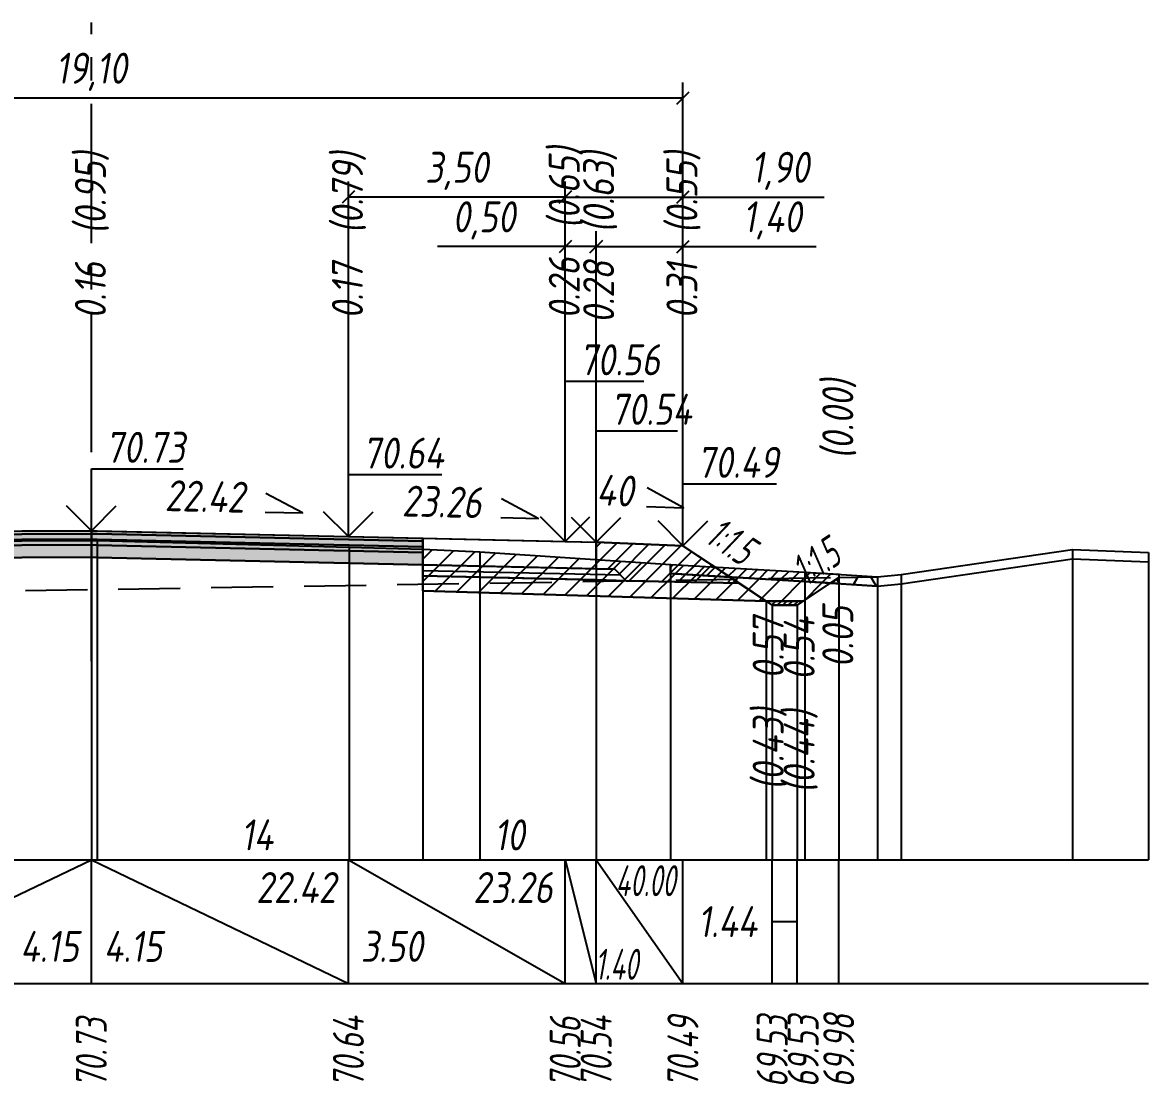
# Model space of a CAD drawing. Extents: x -717 to 1451, y -133302 to 233.
# Drawn here: x 155.4 to 246.3, y -7653.2 to -7567.4 of the extents above; entities that cross this region are included whole.
import ezdxf
from ezdxf.enums import TextEntityAlignment as Align

# ---------------------------------------------------------------- set-up
doc = ezdxf.new("R2010")
doc.units = 0
doc.linetypes.add('осевая2', pattern=[1.125, 0.75, -0.125, 0.125, -0.125])
doc.linetypes.add('штриховая', pattern=[0.75, 0.5, -0.25])
for name, color, linetype in [('Интерполированный поперечник', 2, 'Continuous'), ('Код_514', 1, 'Continuous'), ('Контур_0', 7, 'Continuous'), ('Контур_2521', 7, 'Continuous'), ('Контур_2564', 7, 'Continuous'), ('Контур_2660', 7, 'Continuous'), ('Контур_2665', 7, 'Continuous'), ('Контур_400', 7, 'Continuous'), ('Контур_508', 7, 'Continuous'), ('Контур_512', 7, 'Continuous'), ('Контур_513', 7, 'Continuous'), ('Контур_818', 7, 'Continuous'), ('Красный поперечник', 1, 'Continuous'), ('Объём_2501', 7, 'Continuous'), ('Объём_2564', 7, 'Continuous'), ('Объём_2650', 7, 'Continuous'), ('Объём_2660', 7, 'Continuous'), ('Объём_2661', 7, 'Continuous'), ('Объём_2662', 7, 'Continuous'), ('Объём_2663', 7, 'Continuous'), ('Объём_2664', 7, 'Continuous'), ('Объём_2665', 7, 'Continuous'), ('Объём_2666', 7, 'Continuous'), ('Объём_2667', 7, 'Continuous'), ('Объём_2668', 7, 'Continuous'), ('Объём_2669', 7, 'Continuous'), ('Объём_2675', 7, 'Continuous'), ('Объём_2753', 7, 'Continuous'), ('Ось', 1, 'осевая2'), ('Откосы', 7, 'Continuous'), ('Отметки покрытия', 7, 'Continuous'), ('Рабочие отметки', 7, 'Continuous'), ('Рабочие отметки доп.', 7, 'Continuous'), ('Слои выравнивания', 7, 'Continuous'), ('Таблица', 7, 'Continuous'), ('Уклоны проезжей части', 7, 'Continuous'), ('Черный поперечник', 3, 'Continuous')]:
    doc.layers.add(name, color=color, linetype=linetype)
for name, color, linetype, true_color in [('Контур_2540', 2, 'Continuous', 0xffff00), ('Контур_2560', 2, 'Continuous', 0xffff00), ('Контур_2561', 7, 'Continuous', 0xff8040), ('Контур_2562', 3, 'Continuous', 0x00ff00), ('Контур_2563', 7, 'Continuous', 0xff8000), ('Контур_2570', 7, 'Continuous', 0x80ff00), ('Контур_2725', 7, 'Continuous', 0x323232), ('Контур_2736', 4, 'Continuous', 0x00ffff), ('Контур_2737', 4, 'Continuous', 0x00ffff), ('Контур_2738', 4, 'Continuous', 0x00ffff), ('Контур_2739', 4, 'Continuous', 0x00ffff), ('Контур_2741', 4, 'Continuous', 0x00ffff), ('Контур_2742', 4, 'Continuous', 0x00ffff), ('Контур_2743', 4, 'Continuous', 0x00ffff), ('Контур_2744', 7, 'Continuous', 0xa4ffff), ('Контур_2745', 7, 'Continuous', 0xa4ffff), ('Контур_2747', 4, 'Continuous', 0x00ffff), ('Контур_2748', 4, 'Continuous', 0x00ffff), ('Контур_2749', 4, 'Continuous', 0x00ffff), ('Контур_2750', 4, 'Continuous', 0x00ffff), ('Контур_2751', 4, 'Continuous', 0x00ffff), ('Контур_2752', 4, 'Continuous', 0x00ffff), ('Контур_2760', 7, 'Continuous', 0x323232), ('Контур_2761', 7, 'Continuous', 0x323232), ('Контур_2762', 7, 'Continuous', 0x323232), ('Контур_2763', 7, 'Continuous', 0x323232), ('Контур_402', 7, 'Continuous', 0xff6464), ('Контур_703', 4, 'Continuous', 0x00ffff), ('Контур_705', 4, 'Continuous', 0x00ffff), ('Контур_707', 4, 'Continuous', 0x00ffff), ('Контур_720', 131, 'Continuous', 0xaaffff), ('Объём_2500', 7, 'Continuous', 0xc0c0c0), ('Объём_2520', 7, 'Continuous', 0x80ffff), ('Объём_2540', 2, 'Continuous', 0xffff00), ('Объём_2560', 2, 'Continuous', 0xffff00), ('Объём_2561', 7, 'Continuous', 0xff8040), ('Объём_2562', 3, 'Continuous', 0x00ff00), ('Объём_2563', 7, 'Continuous', 0xff8000), ('Объём_2570', 7, 'Continuous', 0x80ff00), ('Объём_2600', 7, 'Continuous', 0x808000), ('Объём_2620', 2, 'Continuous', 0xffff00), ('Объём_2746', 2, 'Continuous', 0xffff00)]:
    doc.layers.add(name, color=color, linetype=linetype, true_color=true_color)
doc.styles.get("Standard").update_dxf_attribs({"font": 'txt', "height": 2.5})
doc.styles.add('М', font='romand.shx', dxfattribs={"width": 0.8, "oblique": 10, "height": 2.5})
doc.dimstyles.new('ISO-25', dxfattribs={"dimtxt": 2.5, "dimasz": 2.5, "dimexe": 1.25, "dimexo": 0.625, "dimtad": 1, "dimtxsty": 'Standard', "dimcen": 2.5, "dimadec": 0, "dimazin": 0, "dimtfac": 1, "dimtmove": 0, "dimatfit": 3, "dimfxl": 1, "dimarcsym": 0})

# ---------------------------------------------------------------- blocks, each defined once
blk = doc.blocks.new('_Oblique')
at = {"color": 0, "linetype": 'ByBlock', "lineweight": -2}
blk.add_line((-0.5, -0.5), (0.5, 0.5), dxfattribs=at)
blk = doc.blocks.new('*D161')
at = {"color": 0, "lineweight": -2, "transparency": 16777216}
for p, q in [((201.715, -7608.807), (201.715, -7584.252)), ((208.715, -7609.087), (208.715, -7584.252)), ((201.715, -7585.502), (208.715, -7585.502)), ((208.715, -7585.502), (219.474, -7585.502))]:
    blk.add_line(p, q, dxfattribs=at)
at = {"layer": 'Defpoints', "color": 0, "transparency": 16777216}
for p in [(208.715, -7585.502), (201.715, -7609.432), (208.715, -7609.712)]:
    blk.add_point(p, dxfattribs=at)
at = {"color": 0, "lineweight": -2, "transparency": 16777216, "rotation": 180}
blk.add_blockref('_Oblique', (201.715, -7585.502), dxfattribs=at)
at = {"color": 0, "lineweight": -2, "transparency": 16777216}
blk.add_blockref('_Oblique', (208.715, -7585.502), dxfattribs=at)
at = {"color": 0, "transparency": 16777216, "insert": (215.933, -7583.389), "char_height": 2.5, "width": 8.75, "attachment_point": 5, "style": 'М'}
blk.add_mtext('1,40', dxfattribs=at)
blk = doc.blocks.new('*D163')
at = {"color": 0, "lineweight": -2, "transparency": 16777216}
for p, q in [((199.215, -7608.749), (199.215, -7584.252)), ((201.715, -7608.807), (201.715, -7584.252)), ((199.215, -7585.502), (188.895, -7585.502)), ((201.715, -7585.502), (199.215, -7585.502))]:
    blk.add_line(p, q, dxfattribs=at)
at = {"layer": 'Defpoints', "color": 0, "transparency": 16777216}
for p in [(201.715, -7585.502), (199.215, -7609.374), (201.715, -7609.432)]:
    blk.add_point(p, dxfattribs=at)
at = {"color": 0, "lineweight": -2, "transparency": 16777216, "rotation": 180}
blk.add_blockref('_Oblique', (199.215, -7585.502), dxfattribs=at)
at = {"color": 0, "lineweight": -2, "transparency": 16777216}
blk.add_blockref('_Oblique', (201.715, -7585.502), dxfattribs=at)
at = {"color": 0, "transparency": 16777216, "insert": (192.656, -7583.389), "char_height": 2.5, "width": 9.16667, "attachment_point": 5, "style": 'М'}
blk.add_mtext('0,50', dxfattribs=at)
blk = doc.blocks.new('*D165')
at = {"color": 0, "lineweight": -2, "transparency": 16777216}
for p, q in [((181.715, -7608.342), (181.715, -7580.252)), ((199.215, -7608.749), (199.215, -7580.252)), ((199.215, -7581.502), (181.715, -7581.502))]:
    blk.add_line(p, q, dxfattribs=at)
at = {"layer": 'Defpoints', "color": 0, "transparency": 16777216}
for p in [(181.715, -7581.502), (181.715, -7608.967), (199.215, -7609.374)]:
    blk.add_point(p, dxfattribs=at)
at = {"color": 0, "lineweight": -2, "transparency": 16777216, "rotation": 180}
blk.add_blockref('_Oblique', (181.715, -7581.502), dxfattribs=at)
at = {"color": 0, "lineweight": -2, "transparency": 16777216}
blk.add_blockref('_Oblique', (199.215, -7581.502), dxfattribs=at)
at = {"color": 0, "transparency": 16777216, "insert": (190.465, -7579.389), "char_height": 2.5, "width": 9.58333, "attachment_point": 5, "style": 'М'}
blk.add_mtext('3,50', dxfattribs=at)
blk = doc.blocks.new('*D166')
at = {"color": 0, "lineweight": -2, "transparency": 16777216}
for p, q in [((199.215, -7608.749), (199.215, -7580.252)), ((208.715, -7609.087), (208.715, -7580.252)), ((199.215, -7581.502), (208.715, -7581.502)), ((208.715, -7581.502), (220.107, -7581.502))]:
    blk.add_line(p, q, dxfattribs=at)
at = {"layer": 'Defpoints', "color": 0, "transparency": 16777216}
for p in [(199.215, -7581.502), (199.215, -7609.374), (208.715, -7609.712)]:
    blk.add_point(p, dxfattribs=at)
at = {"color": 0, "lineweight": -2, "transparency": 16777216, "rotation": 180}
blk.add_blockref('_Oblique', (199.215, -7581.502), dxfattribs=at)
at = {"color": 0, "lineweight": -2, "transparency": 16777216}
blk.add_blockref('_Oblique', (208.715, -7581.502), dxfattribs=at)
at = {"color": 0, "transparency": 16777216, "insert": (216.566, -7579.389), "char_height": 2.5, "width": 8.75, "attachment_point": 5, "style": 'М'}
blk.add_mtext('1,90', dxfattribs=at)
blk = doc.blocks.new('*D168')
at = {"color": 0, "lineweight": -2, "transparency": 16777216}
for p, q in [((113.215, -7608.05), (113.215, -7572.252)), ((208.715, -7609.087), (208.715, -7572.252)), ((113.215, -7573.502), (208.715, -7573.502))]:
    blk.add_line(p, q, dxfattribs=at)
at = {"layer": 'Defpoints', "color": 0, "transparency": 16777216}
for p in [(208.715, -7573.502), (113.215, -7608.675), (208.715, -7609.712)]:
    blk.add_point(p, dxfattribs=at)
at = {"color": 0, "lineweight": -2, "transparency": 16777216, "rotation": 180}
blk.add_blockref('_Oblique', (113.215, -7573.502), dxfattribs=at)
at = {"color": 0, "lineweight": -2, "transparency": 16777216}
blk.add_blockref('_Oblique', (208.715, -7573.502), dxfattribs=at)
at = {"color": 0, "transparency": 16777216, "insert": (160.965, -7571.389), "char_height": 2.5, "width": 10.41667, "attachment_point": 5, "style": 'М'}
blk.add_mtext('19,10', dxfattribs=at)

msp = doc.modelspace()

# ---------------------------------------------------------------- hatches: boundary and pattern name
at = {"layer": 'Объём_2563'}
h = msp.add_hatch(dxfattribs=at)
h.set_pattern_fill('ANSI31', color=256, scale=0.3)
h.paths.add_polyline_path([(204.137, -7612.476), (203.215, -7611.555), (201.715, -7611.52), (201.715, -7609.37), (208.715, -7609.65), (213.273, -7612.689)])
at = {"layer": 'Объём_2570'}
h = msp.add_hatch(dxfattribs=at)
h.set_pattern_fill('ANSI31', color=256, scale=0.2)
h.paths.add_polyline_path([(218.567, -7611.782), (221.295, -7611.959), (221.295, -7612.709), (218.567, -7612.532), (207.701, -7611.906), (207.701, -7611.156)])
at = {"layer": 'Объём_2600'}
h = msp.add_hatch(dxfattribs=at)
h.set_pattern_fill('ANSI31', color=6, scale=0.4)
h.paths.add_polyline_path([(215.425, -7614.123), (187.715, -7613.292), (187.715, -7609.936), (192.313, -7610.153), (207.701, -7611.156), (207.701, -7611.906), (218.567, -7612.532), (220.614, -7612.665), (218.426, -7614.123)])
h = msp.add_hatch(dxfattribs=at)
h.set_pattern_fill('HONEY', color=5, scale=0.3)
h.paths.add_polyline_path([(221.295, -7612.211), (224.414, -7612.16), (224.414, -7612.91), (220.614, -7612.665)])
at = {"layer": 'Объём_2620'}
h = msp.add_hatch(dxfattribs=at)
h.set_pattern_fill('ANSI31', color=2, scale=0.1)
h.paths.add_polyline_path([(215.425, -7614.123), (218.426, -7614.123), (217.926, -7614.457), (215.926, -7614.457)])
at = {"layer": 'Слои выравнивания'}
for color, points in [(2, [(129.678, -7608.552), (134.57, -7608.534), (140.215, -7608.513), (155.354, -7608.459), (160.965, -7608.439), (160.965, -7608.689), (155.354, -7608.709), (140.215, -7608.763), (134.57, -7608.784), (129.678, -7608.802)]), (3, [(129.678, -7608.802), (134.57, -7608.784), (140.215, -7608.763), (155.354, -7608.709), (160.965, -7608.689), (160.965, -7609.139), (155.354, -7609.159), (140.215, -7609.213), (134.57, -7609.234), (129.678, -7609.252)]), (2, [(160.965, -7608.439), (161.433, -7608.45), (181.715, -7608.905), (181.782, -7608.906), (187.715, -7609.044), (187.715, -7609.294), (181.782, -7609.156), (181.715, -7609.155), (161.433, -7608.7), (160.965, -7608.689)]), (3, [(160.965, -7608.689), (161.433, -7608.7), (181.715, -7609.155), (181.782, -7609.156), (187.715, -7609.294), (187.715, -7609.744), (181.782, -7609.606), (181.715, -7609.605), (161.433, -7609.15), (160.965, -7609.139)]), (4, [(129.678, -7609.252), (134.57, -7609.234), (140.215, -7609.213), (155.354, -7609.159), (160.965, -7609.139), (160.965, -7609.589), (155.354, -7609.609), (140.215, -7609.663), (134.57, -7609.684), (129.678, -7609.702)]), (5, [(129.678, -7609.702), (134.57, -7609.684), (140.215, -7609.663), (155.354, -7609.609), (160.965, -7609.589), (160.965, -7610.589), (155.354, -7610.609), (140.215, -7610.663), (134.57, -7610.684), (129.678, -7610.702)]), (4, [(160.965, -7609.139), (161.433, -7609.15), (181.715, -7609.605), (181.782, -7609.606), (187.715, -7609.744), (187.715, -7610.194), (181.782, -7610.056), (181.715, -7610.055), (161.433, -7609.6), (160.965, -7609.589)]), (5, [(160.965, -7609.589), (161.433, -7609.6), (181.715, -7610.055), (181.782, -7610.056), (187.715, -7610.194), (187.715, -7611.194), (181.782, -7611.056), (181.715, -7611.055), (161.433, -7610.6), (160.965, -7610.589)])]:
    msp.add_hatch(color=color, dxfattribs=at).paths.add_polyline_path(points)

# ---------------------------------------------------------------- linework, layer by layer
at = {"layer": 'Интерполированный поперечник', "linetype": 'штриховая', "ltscale": 10, "flags": 128}
msp.add_lwpolyline([(95.65, -7614.24), (224.414, -7612.16)], dxfattribs=at)
at = {"layer": 'Код_514'}
for p, q in [((140.215, -7645), (160.965, -7635)), ((160.965, -7645), (160.965, -7635)), ((160.965, -7635), (181.715, -7645)), ((181.715, -7645), (181.715, -7635)), ((181.715, -7635), (199.215, -7645)), ((199.215, -7645), (199.215, -7635)), ((199.215, -7635), (201.715, -7645)), ((201.715, -7645), (201.715, -7635)), ((201.715, -7635), (208.715, -7645)), ((208.715, -7645), (208.715, -7635)), ((215.926, -7645), (215.926, -7635)), ((217.926, -7645), (217.926, -7635)), ((221.295, -7645), (221.295, -7635)), ((215.926, -7640), (217.926, -7640))]:
    msp.add_line(p, q, dxfattribs=at)
at = {"layer": 'Контур_0', "flags": 128}
for points in [[(187.715, -7609.044), (201.715, -7609.37), (201.715, -7611.52), (187.715, -7611.194), (187.715, -7609.044), (187.715, -7609.044)], [(208.715, -7609.65), (212.763, -7612.348), (212.763, -7612.348), (212.763, -7612.348), (212.763, -7612.348), (212.763, -7612.348), (212.763, -7612.348), (212.763, -7612.348), (212.763, -7612.348), (212.763, -7612.348), (212.763, -7612.348), (212.763, -7612.348), (212.763, -7612.348), (212.763, -7612.348), (212.763, -7612.348), (215.926, -7614.457)], [(208.715, -7609.65), (212.763, -7612.348), (212.763, -7612.348), (212.763, -7612.348), (212.763, -7612.348), (212.763, -7612.348), (212.763, -7612.348), (212.763, -7612.348), (212.763, -7612.348), (212.763, -7612.348), (212.763, -7612.348), (212.763, -7612.348), (212.763, -7612.348), (212.763, -7612.348), (212.763, -7612.348), (215.926, -7614.457), (217.926, -7614.457), (221.295, -7612.211), (221.295, -7612.211), (221.295, -7612.211), (221.295, -7612.211), (221.295, -7612.211), (221.295, -7612.211), (221.295, -7612.211), (221.295, -7612.211), (221.295, -7612.211), (221.295, -7612.211), (221.295, -7612.211), (221.295, -7612.211), (221.295, -7612.211)], [(201.715, -7612.42), (187.715, -7612.094), (187.715, -7611.194), (203.215, -7611.555), (204.137, -7612.476), (201.715, -7612.42), (201.715, -7612.42)], [(201.715, -7611.52), (203.215, -7611.555), (204.137, -7612.476), (213.273, -7612.689)]]:
    msp.add_lwpolyline(points, dxfattribs=at)
at = {"layer": 'Контур_2521', "color": 250, "flags": 128}
msp.add_lwpolyline([(187.715, -7611.644), (203.676, -7612.015)], dxfattribs=at)
at = {"layer": 'Контур_2540', "flags": 128}
msp.add_lwpolyline([(199.215, -7612.362), (213.273, -7612.689), (215.425, -7614.123), (187.715, -7613.292), (187.715, -7612.094), (199.215, -7612.362), (199.215, -7612.362)], dxfattribs=at)
at = {"layer": 'Контур_2560', "flags": 128}
msp.add_lwpolyline([(201.715, -7609.37), (208.715, -7609.65), (208.715, -7609.65), (208.715, -7609.65)], dxfattribs=at)
at = {"layer": 'Контур_2561', "flags": 128}
msp.add_lwpolyline([(201.715, -7609.37), (201.715, -7609.37), (208.715, -7609.65), (208.715, -7609.65), (201.715, -7609.37)], dxfattribs=at)
at = {"layer": 'Контур_2562', "flags": 128}
msp.add_lwpolyline([(208.715, -7609.65), (208.715, -7609.65), (208.715, -7609.65), (208.715, -7609.65), (208.715, -7609.65)], dxfattribs=at)
at = {"layer": 'Контур_2563', "flags": 128}
msp.add_lwpolyline([(204.137, -7612.476), (203.215, -7611.555), (201.715, -7611.52), (201.715, -7609.37), (208.715, -7609.65), (213.273, -7612.689), (204.137, -7612.476), (204.137, -7612.476)], dxfattribs=at)
at = {"layer": 'Контур_2564', "flags": 128}
msp.add_lwpolyline([(201.715, -7609.37), (208.715, -7609.65)], dxfattribs=at)
at = {"layer": 'Контур_2570', "flags": 128}
msp.add_lwpolyline([(80, -7615.75), (87.776, -7615.515), (90.744, -7615.233), (95.65, -7614.99), (95.65, -7614.99), (109.669, -7612.609), (113.481, -7611.873), (113.481, -7611.123), (129.678, -7609.677), (134.57, -7609.406), (155.354, -7609.254), (160.965, -7609.244), (161.433, -7609.243), (181.782, -7609.77), (187.715, -7609.936), (192.313, -7610.153), (207.701, -7611.156), (207.701, -7611.906), (218.567, -7612.532), (224.414, -7612.91), (224.414, -7612.91), (226.345, -7612.721), (240.149, -7610.703), (246.295, -7610.963)], dxfattribs=at)
at = {"layer": 'Контур_2660', "flags": 128}
msp.add_lwpolyline([(187.715, -7613.292), (215.425, -7614.123)], dxfattribs=at)
at = {"layer": 'Контур_2665', "flags": 128}
msp.add_lwpolyline([(208.715, -7609.65), (208.715, -7609.65)], dxfattribs=at)
at = {"layer": 'Контур_2725', "flags": 128}
msp.add_lwpolyline([(129.678, -7610.702), (134.57, -7610.684), (140.215, -7610.663), (155.354, -7610.609), (160.965, -7610.589), (161.433, -7610.6), (181.715, -7611.055), (181.782, -7611.056), (187.715, -7611.194)], dxfattribs=at)
at = {"layer": 'Контур_2736', "flags": 128}
for points in [[(208.715, -7609.65), (212.763, -7612.348)], [(212.763, -7612.348), (215.926, -7614.457)]]:
    msp.add_lwpolyline(points, dxfattribs=at)
at = {"layer": 'Контур_2737', "flags": 128}
msp.add_lwpolyline([(212.763, -7612.348), (212.763, -7612.348)], dxfattribs=at)
at = {"layer": 'Контур_2738', "flags": 128}
msp.add_lwpolyline([(212.763, -7612.348), (212.763, -7612.348)], dxfattribs=at)
at = {"layer": 'Контур_2739', "flags": 128}
msp.add_lwpolyline([(212.763, -7612.348), (212.763, -7612.348)], dxfattribs=at)
at = {"layer": 'Контур_2741', "flags": 128}
msp.add_lwpolyline([(221.295, -7612.211), (221.295, -7612.211)], dxfattribs=at)
at = {"layer": 'Контур_2742', "flags": 128}
msp.add_lwpolyline([(221.295, -7612.211), (221.295, -7612.211)], dxfattribs=at)
at = {"layer": 'Контур_2743', "flags": 128}
msp.add_lwpolyline([(221.295, -7612.211), (221.295, -7612.211)], dxfattribs=at)
at = {"layer": 'Контур_2744', "flags": 128}
msp.add_lwpolyline([(221.295, -7612.211), (221.295, -7612.211)], dxfattribs=at)
msp.add_lwpolyline([(221.295, -7612.211), (221.295, -7612.211)], dxfattribs=at)
msp.add_lwpolyline([(221.295, -7612.211), (221.295, -7612.211)], dxfattribs=at)
msp.add_lwpolyline([(221.295, -7612.211), (221.295, -7612.211)], dxfattribs=at)
msp.add_lwpolyline([(221.295, -7612.211), (221.295, -7612.211)], dxfattribs=at)
msp.add_lwpolyline([(221.295, -7612.211), (221.295, -7612.211)], dxfattribs=at)
at = {"layer": 'Контур_2745', "flags": 128}
msp.add_lwpolyline([(212.763, -7612.348), (212.763, -7612.348)], dxfattribs=at)
msp.add_lwpolyline([(212.763, -7612.348), (212.763, -7612.348)], dxfattribs=at)
msp.add_lwpolyline([(212.763, -7612.348), (212.763, -7612.348)], dxfattribs=at)
msp.add_lwpolyline([(212.763, -7612.348), (212.763, -7612.348)], dxfattribs=at)
msp.add_lwpolyline([(212.763, -7612.348), (212.763, -7612.348)], dxfattribs=at)
msp.add_lwpolyline([(212.763, -7612.348), (212.763, -7612.348)], dxfattribs=at)
at = {"layer": 'Контур_2747', "flags": 128}
msp.add_lwpolyline([(212.763, -7612.348), (212.763, -7612.348)], dxfattribs=at)
at = {"layer": 'Контур_2748', "flags": 128}
msp.add_lwpolyline([(212.763, -7612.348), (212.763, -7612.348)], dxfattribs=at)
at = {"layer": 'Контур_2749', "flags": 128}
msp.add_lwpolyline([(212.763, -7612.348), (212.763, -7612.348)], dxfattribs=at)
at = {"layer": 'Контур_2750', "flags": 128}
msp.add_lwpolyline([(221.295, -7612.211), (221.295, -7612.211)], dxfattribs=at)
at = {"layer": 'Контур_2751', "flags": 128}
msp.add_lwpolyline([(221.295, -7612.211), (221.295, -7612.211)], dxfattribs=at)
at = {"layer": 'Контур_2752', "flags": 128}
msp.add_lwpolyline([(221.295, -7612.211), (221.295, -7612.211)], dxfattribs=at)
at = {"layer": 'Контур_2760', "flags": 128}
msp.add_lwpolyline([(129.678, -7608.552), (134.57, -7608.534), (140.215, -7608.513), (155.354, -7608.459), (160.965, -7608.439), (161.433, -7608.45), (181.715, -7608.905), (181.782, -7608.906), (187.715, -7609.044)], dxfattribs=at)
at = {"layer": 'Контур_2761', "flags": 128}
msp.add_lwpolyline([(129.678, -7608.802), (134.57, -7608.784), (140.215, -7608.763), (155.354, -7608.709), (160.965, -7608.689), (161.433, -7608.7), (181.715, -7609.155), (181.782, -7609.156), (187.715, -7609.294)], dxfattribs=at)
at = {"layer": 'Контур_2762', "flags": 128}
msp.add_lwpolyline([(129.678, -7609.252), (134.57, -7609.234), (140.215, -7609.213), (155.354, -7609.159), (160.965, -7609.139), (161.433, -7609.15), (181.715, -7609.605), (181.782, -7609.606), (187.715, -7609.744)], dxfattribs=at)
at = {"layer": 'Контур_2763', "flags": 128}
msp.add_lwpolyline([(129.678, -7609.702), (134.57, -7609.684), (140.215, -7609.663), (155.354, -7609.609), (160.965, -7609.589), (161.433, -7609.6), (181.715, -7610.055), (181.782, -7610.056), (187.715, -7610.194)], dxfattribs=at)
at = {"layer": 'Контур_400', "flags": 128}
for points in [[(120.215, -7608.587), (122.715, -7608.578), (122.715, -7608.578), (122.715, -7608.578), (122.715, -7608.578), (122.715, -7608.578), (122.715, -7608.578), (140.215, -7608.513), (160.965, -7608.439)], [(160.965, -7608.439), (181.715, -7608.905), (199.215, -7609.312), (199.215, -7609.312), (199.215, -7609.312), (199.215, -7609.312), (199.215, -7609.312), (199.215, -7609.312), (201.715, -7609.37)]]:
    msp.add_lwpolyline(points, dxfattribs=at)
at = {"layer": 'Контур_402', "flags": 128}
msp.add_lwpolyline([(105, -7614.168), (129.678, -7613.428), (129.678, -7610.702), (140.215, -7610.663), (160.965, -7610.589), (181.715, -7611.055), (187.715, -7611.194), (187.715, -7613.292), (215.425, -7614.123)], dxfattribs=at)
at = {"layer": 'Контур_508', "flags": 128}
msp.add_lwpolyline([(105, -7614.168), (129.678, -7613.428), (129.678, -7610.702), (140.215, -7610.663), (160.965, -7610.589), (181.715, -7611.055), (187.715, -7611.194), (187.715, -7613.292), (215.425, -7614.123), (215.926, -7614.457), (217.926, -7614.457), (221.295, -7612.211)], dxfattribs=at)
at = {"layer": 'Контур_512', "flags": 128}
msp.add_lwpolyline([(187.715, -7613.292), (215.425, -7614.123), (215.926, -7614.457), (217.926, -7614.457), (221.295, -7612.211)], dxfattribs=at)
at = {"layer": 'Контур_513', "flags": 128}
msp.add_lwpolyline([(105, -7614.168), (129.678, -7613.428), (129.678, -7610.702), (140.215, -7610.663), (160.965, -7610.589), (181.715, -7611.055), (187.715, -7611.194), (187.715, -7613.292), (215.425, -7614.123), (215.926, -7614.457), (217.926, -7614.457), (221.295, -7612.211)], dxfattribs=at)
at = {"layer": 'Контур_703', "flags": 128}
msp.add_lwpolyline([(208.715, -7609.65), (212.763, -7612.348)], dxfattribs=at)
at = {"layer": 'Контур_705', "flags": 128}
msp.add_lwpolyline([(212.763, -7612.348), (212.763, -7612.348)], dxfattribs=at)
at = {"layer": 'Контур_707', "flags": 128}
msp.add_lwpolyline([(217.926, -7614.457), (221.295, -7612.211)], dxfattribs=at)
at = {"layer": 'Контур_720', "flags": 128}
msp.add_lwpolyline([(215.926, -7614.457), (217.926, -7614.457)], dxfattribs=at)
at = {"layer": 'Контур_818', "flags": 128}
msp.add_lwpolyline([(105, -7613.402), (109.669, -7612.609), (113.481, -7611.873), (113.481, -7611.123), (129.678, -7609.677), (134.57, -7609.406), (155.354, -7609.254), (160.965, -7609.244), (161.433, -7609.243), (181.782, -7609.77), (187.715, -7609.936), (192.313, -7610.153), (207.701, -7611.156), (207.701, -7611.906), (218.567, -7612.532), (221.295, -7612.709)], dxfattribs=at)
at = {"layer": 'Красный поперечник'}
for p, q in [((140.215, -7608.513), (160.965, -7608.439)), ((160.965, -7608.439), (181.715, -7608.905)), ((181.715, -7608.905), (199.215, -7609.312)), ((199.215, -7609.312), (201.715, -7609.37)), ((201.715, -7609.37), (208.715, -7609.65)), ((208.715, -7609.65), (215.926, -7614.457)), ((217.926, -7614.457), (221.295, -7612.211)), ((221.295, -7612.211), (221.295, -7635)), ((187.715, -7613.292), (187.715, -7635)), ((215.425, -7614.123), (215.425, -7635)), ((215.926, -7614.457), (215.926, -7635)), ((215.926, -7614.457), (217.926, -7614.457)), ((217.926, -7614.457), (217.926, -7635))]:
    msp.add_line(p, q, dxfattribs=at)
at = {"layer": 'Объём_2500', "flags": 128}
msp.add_lwpolyline([(187.715, -7609.044), (201.715, -7609.37), (201.715, -7611.52), (187.715, -7611.194), (187.715, -7609.044), (187.715, -7609.044)], dxfattribs=at)
at = {"layer": 'Объём_2501', "flags": 128}
for points in [[(120.215, -7608.587), (122.715, -7608.578), (122.715, -7608.578), (122.715, -7608.578), (122.715, -7608.578), (122.715, -7608.578), (122.715, -7608.578), (140.215, -7608.513), (160.965, -7608.439)], [(160.965, -7608.439), (181.715, -7608.905), (199.215, -7609.312), (199.215, -7609.312), (199.215, -7609.312), (199.215, -7609.312), (199.215, -7609.312), (199.215, -7609.312), (201.715, -7609.37)]]:
    msp.add_lwpolyline(points, dxfattribs=at)
at = {"layer": 'Объём_2520', "color": 250, "flags": 128}
msp.add_lwpolyline([(201.715, -7612.42), (187.715, -7612.094), (187.715, -7611.194), (203.215, -7611.555), (204.137, -7612.476), (201.715, -7612.42), (201.715, -7612.42)], dxfattribs=at)
at = {"layer": 'Объём_2540', "flags": 128}
msp.add_lwpolyline([(199.215, -7612.362), (213.273, -7612.689), (215.425, -7614.123), (187.715, -7613.292), (187.715, -7612.094), (199.215, -7612.362), (199.215, -7612.362)], dxfattribs=at)
at = {"layer": 'Объём_2560', "flags": 128}
msp.add_lwpolyline([(201.715, -7609.37), (208.715, -7609.65), (208.715, -7609.65), (208.715, -7609.65)], dxfattribs=at)
at = {"layer": 'Объём_2561', "flags": 128}
msp.add_lwpolyline([(201.715, -7609.37), (201.715, -7609.37), (208.715, -7609.65), (208.715, -7609.65), (201.715, -7609.37)], dxfattribs=at)
at = {"layer": 'Объём_2562', "flags": 128}
msp.add_lwpolyline([(208.715, -7609.65), (208.715, -7609.65), (208.715, -7609.65), (208.715, -7609.65), (208.715, -7609.65)], dxfattribs=at)
at = {"layer": 'Объём_2563', "color": 250, "flags": 128}
msp.add_lwpolyline([(204.137, -7612.476), (203.215, -7611.555), (201.715, -7611.52), (201.715, -7609.37), (208.715, -7609.65), (213.273, -7612.689), (204.137, -7612.476), (204.137, -7612.476)], dxfattribs=at)
at = {"layer": 'Объём_2564', "flags": 128}
msp.add_lwpolyline([(201.715, -7609.37), (208.715, -7609.65)], dxfattribs=at)
at = {"layer": 'Объём_2570', "flags": 128}
msp.add_lwpolyline([(218.567, -7611.782), (221.295, -7611.959), (221.295, -7612.709), (218.567, -7612.532), (207.701, -7611.906), (207.701, -7611.156), (218.567, -7611.782), (218.567, -7611.782)], dxfattribs=at)
at = {"layer": 'Объём_2600', "color": 5, "flags": 128}
msp.add_lwpolyline([(221.295, -7612.211), (224.414, -7612.16), (224.414, -7612.91), (220.614, -7612.665), (221.295, -7612.211), (221.295, -7612.211)], dxfattribs=at)
at = {"layer": 'Объём_2620', "flags": 128}
msp.add_lwpolyline([(215.425, -7614.123), (218.426, -7614.123), (217.926, -7614.457), (215.926, -7614.457), (215.425, -7614.123), (215.425, -7614.123)], dxfattribs=at)
at = {"layer": 'Объём_2650', "color": 6, "flags": 128}
msp.add_lwpolyline([(215.425, -7614.123), (187.715, -7613.292), (187.715, -7609.936), (192.313, -7610.153), (207.701, -7611.156), (207.701, -7611.906), (218.567, -7612.532), (220.614, -7612.665), (218.426, -7614.123), (215.425, -7614.123), (215.425, -7614.123)], dxfattribs=at)
at = {"layer": 'Объём_2660', "flags": 128}
msp.add_lwpolyline([(187.715, -7613.292), (215.425, -7614.123)], dxfattribs=at)
at = {"layer": 'Объём_2661', "flags": 128}
msp.add_lwpolyline([(208.715, -7609.65), (212.763, -7612.348), (215.425, -7614.123)], dxfattribs=at)
at = {"layer": 'Объём_2662', "flags": 128}
msp.add_lwpolyline([(218.426, -7614.123), (221.295, -7612.211)], dxfattribs=at)
at = {"layer": 'Объём_2663', "flags": 128}
for points in [[(215.425, -7614.123), (215.926, -7614.457)], [(217.926, -7614.457), (218.426, -7614.123)]]:
    msp.add_lwpolyline(points, dxfattribs=at)
at = {"layer": 'Объём_2664', "flags": 128}
msp.add_lwpolyline([(215.926, -7614.457), (217.926, -7614.457)], dxfattribs=at)
at = {"layer": 'Объём_2665', "flags": 128}
msp.add_lwpolyline([(208.715, -7609.65), (208.715, -7609.65)], dxfattribs=at)
at = {"layer": 'Объём_2666', "flags": 128}
for points in [[(208.715, -7609.65), (212.763, -7612.348)], [(212.763, -7612.348), (215.425, -7614.123)]]:
    msp.add_lwpolyline(points, dxfattribs=at)
at = {"layer": 'Объём_2667', "flags": 128}
for points in [[(212.763, -7612.348), (212.763, -7612.348)], [(221.295, -7612.211), (221.295, -7612.211)]]:
    msp.add_lwpolyline(points, dxfattribs=at)
at = {"layer": 'Объём_2668', "flags": 128}
for points in [[(212.763, -7612.348), (212.763, -7612.348)], [(221.295, -7612.211), (221.295, -7612.211)]]:
    msp.add_lwpolyline(points, dxfattribs=at)
at = {"layer": 'Объём_2669', "flags": 128}
for points in [[(212.763, -7612.348), (212.763, -7612.348)], [(221.295, -7612.211), (221.295, -7612.211)]]:
    msp.add_lwpolyline(points, dxfattribs=at)
at = {"layer": 'Объём_2675', "flags": 128}
for points in [[(212.763, -7612.348), (212.763, -7612.348)], [(212.763, -7612.348), (212.763, -7612.348)], [(212.763, -7612.348), (212.763, -7612.348)], [(212.763, -7612.348), (212.763, -7612.348)], [(212.763, -7612.348), (212.763, -7612.348)], [(212.763, -7612.348), (212.763, -7612.348)], [(221.295, -7612.211), (221.295, -7612.211)], [(221.295, -7612.211), (221.295, -7612.211)], [(221.295, -7612.211), (221.295, -7612.211)], [(221.295, -7612.211), (221.295, -7612.211)], [(221.295, -7612.211), (221.295, -7612.211)], [(221.295, -7612.211), (221.295, -7612.211)]]:
    msp.add_lwpolyline(points, dxfattribs=at)
at = {"layer": 'Объём_2746', "flags": 128}
msp.add_lwpolyline([(192.313, -7610.153), (207.701, -7611.156), (207.701, -7611.906), (212.515, -7612.183), (215.425, -7614.123), (187.715, -7613.292), (187.715, -7609.936), (192.313, -7610.153), (192.313, -7610.153)], dxfattribs=at)
at = {"layer": 'Объём_2753', "flags": 128}
msp.add_lwpolyline([(187.715, -7609.044), (187.715, -7609.044)], dxfattribs=at)
at = {"layer": 'Ось', "ltscale": 15}
msp.add_line((160.965, -7618.971), (160.965, -7567.41), dxfattribs=at)
at = {"layer": 'Откосы', "color": 1, "flags": 128}
for points in [[(205.768, -7606.48), (208.766, -7606.599), (205.828, -7604.981)], [(175.005, -7606.937), (178.005, -7607.004), (175.039, -7605.437)], [(194.031, -7607.374), (197.03, -7607.443), (194.066, -7605.874)]]:
    msp.add_lwpolyline(points, dxfattribs=at)
at = {"layer": 'Отметки покрытия', "color": 1}
for p, q in [((199.215, -7609.312), (199.215, -7596.37)), ((199.215, -7596.37), (205.565, -7596.37)), ((201.715, -7609.37), (201.715, -7600.37)), ((201.715, -7600.37), (208.265, -7600.37)), ((160.965, -7608.439), (160.965, -7603.439)), ((160.965, -7603.439), (168.365, -7603.439)), ((181.715, -7608.905), (181.715, -7603.905)), ((181.715, -7603.905), (189.265, -7603.905)), ((208.715, -7609.65), (208.715, -7604.65)), ((208.715, -7604.65), (216.265, -7604.65)), ((160.965, -7608.439), (158.965, -7606.439)), ((160.965, -7608.439), (162.965, -7606.439)), ((181.715, -7608.905), (179.715, -7606.905)), ((181.715, -7608.905), (183.715, -7606.905)), ((199.215, -7609.312), (197.215, -7607.312)), ((199.215, -7609.312), (201.215, -7607.312)), ((201.715, -7609.37), (199.715, -7607.37)), ((201.715, -7609.37), (203.715, -7607.37)), ((208.715, -7609.65), (206.715, -7607.65)), ((208.715, -7609.65), (210.715, -7607.65))]:
    msp.add_line(p, q, dxfattribs=at)
at = {"layer": 'Слои выравнивания'}
for p, q in [((160.965, -7608.439), (160.965, -7635)), ((187.715, -7609.044), (187.715, -7635)), ((201.715, -7609.37), (201.715, -7635))]:
    msp.add_line(p, q, dxfattribs=at)
at = {"layer": 'Слои выравнивания', "color": 2, "flags": 128}
for points in [[(129.678, -7608.552), (134.57, -7608.534), (140.215, -7608.513), (155.354, -7608.459), (160.965, -7608.439), (160.965, -7608.689), (155.354, -7608.709), (140.215, -7608.763), (134.57, -7608.784), (129.678, -7608.802)], [(160.965, -7608.439), (161.433, -7608.45), (181.715, -7608.905), (181.782, -7608.906), (187.715, -7609.044), (187.715, -7609.294), (181.782, -7609.156), (181.715, -7609.155), (161.433, -7608.7), (160.965, -7608.689)]]:
    msp.add_lwpolyline(points, close=True, dxfattribs=at)
at = {"layer": 'Слои выравнивания', "color": 3, "flags": 128}
for points in [[(129.678, -7608.802), (134.57, -7608.784), (140.215, -7608.763), (155.354, -7608.709), (160.965, -7608.689), (160.965, -7609.139), (155.354, -7609.159), (140.215, -7609.213), (134.57, -7609.234), (129.678, -7609.252)], [(160.965, -7608.689), (161.433, -7608.7), (181.715, -7609.155), (181.782, -7609.156), (187.715, -7609.294), (187.715, -7609.744), (181.782, -7609.606), (181.715, -7609.605), (161.433, -7609.15), (160.965, -7609.139)]]:
    msp.add_lwpolyline(points, close=True, dxfattribs=at)
at = {"layer": 'Слои выравнивания', "color": 4, "flags": 128}
for points in [[(129.678, -7609.252), (134.57, -7609.234), (140.215, -7609.213), (155.354, -7609.159), (160.965, -7609.139), (160.965, -7609.589), (155.354, -7609.609), (140.215, -7609.663), (134.57, -7609.684), (129.678, -7609.702)], [(160.965, -7609.139), (161.433, -7609.15), (181.715, -7609.605), (181.782, -7609.606), (187.715, -7609.744), (187.715, -7610.194), (181.782, -7610.056), (181.715, -7610.055), (161.433, -7609.6), (160.965, -7609.589)]]:
    msp.add_lwpolyline(points, close=True, dxfattribs=at)
at = {"layer": 'Слои выравнивания', "color": 5, "flags": 128}
for points in [[(129.678, -7609.702), (134.57, -7609.684), (140.215, -7609.663), (155.354, -7609.609), (160.965, -7609.589), (160.965, -7610.589), (155.354, -7610.609), (140.215, -7610.663), (134.57, -7610.684), (129.678, -7610.702)], [(160.965, -7609.589), (161.433, -7609.6), (181.715, -7610.055), (181.782, -7610.056), (187.715, -7610.194), (187.715, -7611.194), (181.782, -7611.056), (181.715, -7611.055), (161.433, -7610.6), (160.965, -7610.589)]]:
    msp.add_lwpolyline(points, close=True, dxfattribs=at)
at = {"layer": 'Таблица'}
for p, q in [((80, -7635), (246.295, -7635)), ((80, -7645), (246.295, -7645))]:
    msp.add_line(p, q, dxfattribs=at)
at = {"layer": 'Черный поперечник', "color": 7}
for p, q in [((160.965, -7609.244), (160.965, -7635)), ((161.433, -7609.243), (161.433, -7635)), ((181.782, -7609.77), (181.782, -7635)), ((187.715, -7609.936), (187.715, -7635)), ((192.313, -7610.153), (192.313, -7635)), ((240.149, -7609.953), (240.149, -7635)), ((246.295, -7610.213), (246.295, -7635)), ((207.701, -7611.156), (207.701, -7635)), ((218.567, -7611.782), (218.567, -7635)), ((224.414, -7612.16), (224.414, -7635)), ((226.345, -7611.971), (226.345, -7635))]:
    msp.add_line(p, q, dxfattribs=at)
at = {"layer": 'Черный поперечник', "flags": 128}
msp.add_lwpolyline([(80, -7615), (87.776, -7614.765), (90.744, -7614.483), (95.65, -7614.24), (109.669, -7611.859), (113.481, -7611.123), (129.678, -7609.677), (134.57, -7609.406), (155.354, -7609.254), (160.965, -7609.244), (161.433, -7609.243), (181.782, -7609.77), (187.715, -7609.936), (192.313, -7610.153), (207.701, -7611.156), (218.567, -7611.782), (224.414, -7612.16), (226.345, -7611.971), (240.149, -7609.953), (246.295, -7610.213)], dxfattribs=at)

# ---------------------------------------------------------------- texts
at = {"layer": 'Код_514', "style": 'М', "oblique": 10}
for s, width, p in [('22.42', 0.8, (180.715, -7636)), ('23.26', 0.8, (198.215, -7636)), ('40.00', 0.6, (208.128, -7635.449))]:
    msp.add_text(s, height=2.5, dxfattribs=dict(at, width=width)).set_placement(p, align=Align.TOP_RIGHT)
at = {"layer": 'Код_514', "style": 'М', "oblique": 10, "width": 0.8}
msp.add_text('1.44', height=2.5, dxfattribs=at).set_placement((212.32, -7640), align=Align.MIDDLE_CENTER)
msp.add_text('4.15', height=2.5, dxfattribs=at).set_placement((159.965, -7644), align=Align.BOTTOM_RIGHT)
at = {"layer": 'Код_514', "style": 'М', "oblique": 10}
for s, width, p in [('4.15', 0.8, (161.965, -7644)), ('3.50', 0.8, (182.715, -7644)), ('1.40', 0.6, (201.613, -7645.446))]:
    msp.add_text(s, height=2.5, dxfattribs=dict(at, width=width)).set_placement(p, align=Align.BOTTOM_LEFT)
at = {"layer": 'Код_514', "style": 'М', "oblique": 10, "width": 0.7}
for s, p in [('70.73', (160.965, -7653.382)), ('70.64', (181.715, -7653.382)), ('70.56', (199.215, -7653.382)), ('70.54', (201.715, -7653.382)), ('70.49', (208.715, -7653.382)), ('69.53', (215.926, -7653.382)), ('69.53', (218.426, -7653.382)), ('69.98', (221.295, -7653.382))]:
    msp.add_text(s, height=2.5, rotation=90, dxfattribs=at).set_placement(p, align=Align.MIDDLE_LEFT)
at = {"layer": 'Отметки покрытия', "color": 1, "style": 'М', "oblique": 10, "width": 0.8}
for s, p in [('70.56', (200.356, -7596.639)), ('70.54', (202.856, -7600.639)), ('70.73', (162.106, -7603.708)), ('70.64', (182.856, -7604.173)), ('70.49', (209.856, -7604.919))]:
    msp.add_text(s, height=2.5, dxfattribs=at).set_placement(p, align=Align.BOTTOM_LEFT)
at = {"layer": 'Рабочие отметки', "color": 1, "style": 'М', "oblique": 10, "width": 0.8}
for s, p in [('0.16', (160.887, -7591.337)), ('0.17', (181.637, -7591.337)), ('0.26', (199.137, -7591.337)), ('0.28', (201.914, -7591.682)), ('0.31', (208.637, -7591.337))]:
    msp.add_text(s, height=2.5, rotation=90, dxfattribs=at).set_placement(p, align=Align.MIDDLE_LEFT)
for s, p in [('0.05', (221.217, -7614.509)), ('0.57', (215.598, -7615.388)), ('0.54', (218.098, -7615.388))]:
    msp.add_text(s, height=2.5, rotation=90, dxfattribs=at).set_placement(p, align=Align.MIDDLE_RIGHT)
at = {"layer": 'Рабочие отметки доп.', "color": 1, "style": 'М', "oblique": 10, "width": 0.8}
for s, p in [('(0.95)', (160.887, -7584.487)), ('(0.79)', (181.637, -7584.437)), ('(0.65)', (199.137, -7584.037)), ('(0.63)', (201.914, -7584.382)), ('(0.55)', (208.637, -7584.437)), ('(0.00)', (221.217, -7602.641))]:
    msp.add_text(s, height=2.5, rotation=90, dxfattribs=at).set_placement(p, align=Align.MIDDLE_LEFT)
for s, p in [('(0.43)', (215.598, -7622.738)), ('(0.44)', (218.098, -7622.888))]:
    msp.add_text(s, height=2.5, rotation=90, dxfattribs=at).set_placement(p, align=Align.MIDDLE_RIGHT)
at = {"layer": 'Слои выравнивания', "style": 'М', "oblique": 10, "width": 0.8}
for s, p in [('14', (174.34, -7635)), ('10', (194.715, -7635))]:
    msp.add_text(s, height=2.5, dxfattribs=at).set_placement(p, align=Align.BOTTOM_CENTER)
at = {"layer": 'Уклоны проезжей части', "color": 1, "style": 'М', "oblique": 10}
for s, rotation, width, p in [('22.42', 358.71552, 0.8, (170.084, -7607.672)), ('40', 357.70938, 0.8, (203.176, -7607.196)), ('23.26', 358.66739, 0.8, (189.21, -7608.108)), ('1:1.5', 326.30994, 0.6, (211.507, -7610.958)), ('1:1.5', 33.69007, 0.6, (220.582, -7612.581))]:
    msp.add_text(s, height=2.5, rotation=rotation, dxfattribs=dict(at, width=width)).set_placement(p, align=Align.BOTTOM_CENTER)

# ---------------------------------------------------------------- dimensions: what is measured, and where the dimension line sits
at = {"color": 5}
dim = msp.add_linear_dim(base=(208.715, -7573.502), p1=(113.215, -7608.675), p2=(208.715, -7609.712), angle=180, dimstyle='ISO-25', override={"dimasz": 1, "dimlfac": 0.2, "dimzin": 0, "dimtxsty": 'М', "dimblk1": 'Oblique', "dimblk2": 'Oblique', "dimsah": 1}, dxfattribs=at)
dim.commit()
dim.dimension.update_dxf_attribs({"geometry": '*D168', "text_midpoint": (160.965, -7571.389)})
dim = msp.add_linear_dim(base=(181.715, -7581.502), p1=(199.215, -7609.374), p2=(181.715, -7608.967), dimstyle='ISO-25', override={"dimasz": 1, "dimlfac": 0.2, "dimzin": 0, "dimtxsty": 'М', "dimblk1": 'Oblique', "dimblk2": 'Oblique', "dimsah": 1}, dxfattribs=at)
dim.commit()
dim.dimension.update_dxf_attribs({"geometry": '*D165', "text_midpoint": (190.465, -7579.389)})
dim = msp.add_linear_dim(base=(199.215, -7581.502), p1=(208.715, -7609.712), p2=(199.215, -7609.374), dimstyle='ISO-25', override={"dimasz": 1, "dimlfac": 0.2, "dimzin": 0, "dimtxsty": 'М', "dimblk1": 'Oblique', "dimblk2": 'Oblique', "dimsah": 1}, dxfattribs=at)
dim.commit()
dim.dimension.update_dxf_attribs({"geometry": '*D166', "text_midpoint": (216.566, -7581.502), "dimtype": 160})
for base, p1, p2, picture, middle in [((201.715, -7585.502), (199.215, -7609.374), (201.715, -7609.432), '*D163', (192.656, -7585.502)), ((208.715, -7585.502), (201.715, -7609.432), (208.715, -7609.712), '*D161', (215.933, -7585.502))]:
    dim = msp.add_linear_dim(base=base, p1=p1, p2=p2, angle=180, dimstyle='ISO-25', override={"dimasz": 1, "dimlfac": 0.2, "dimzin": 0, "dimtxsty": 'М', "dimblk1": 'Oblique', "dimblk2": 'Oblique', "dimsah": 1}, dxfattribs=at)
    dim.commit()
    dim.dimension.update_dxf_attribs({"geometry": picture, "text_midpoint": middle, "dimtype": 160})

doc.saveas('drawing.dxf')
